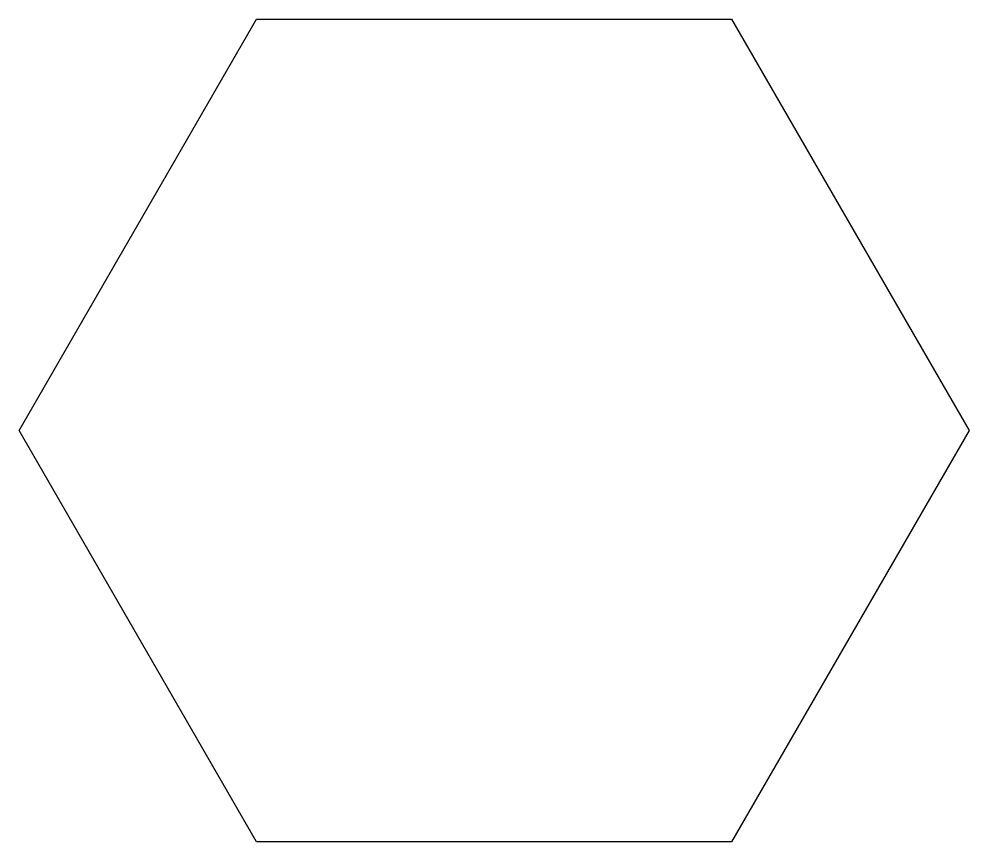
# Model space of a CAD drawing. Extents: x 17.1 to 30.9, y 18 to 30.
import ezdxf

# ---------------------------------------------------------------- set-up
doc = ezdxf.new("R2010")
doc.units = 0
doc.layers.get('0').update_dxf_attribs({"linetype": 'CONTINUOUS'})

msp = doc.modelspace()

# ---------------------------------------------------------------- linework, layer by layer
at = {"color": 9}
for p, q in [((17.0711, 23.9999), (20.5355, 29.9999)), ((20.5355, 29.9999), (27.4643, 29.9999)), ((27.4643, 29.9999), (30.9287, 23.9999)), ((20.5355, 17.9999), (17.0711, 23.9999)), ((30.9287, 23.9999), (27.4643, 17.9999)), ((27.4643, 17.9999), (20.5355, 17.9999))]:
    msp.add_line(p, q, dxfattribs=at)

doc.saveas('drawing.dxf')
